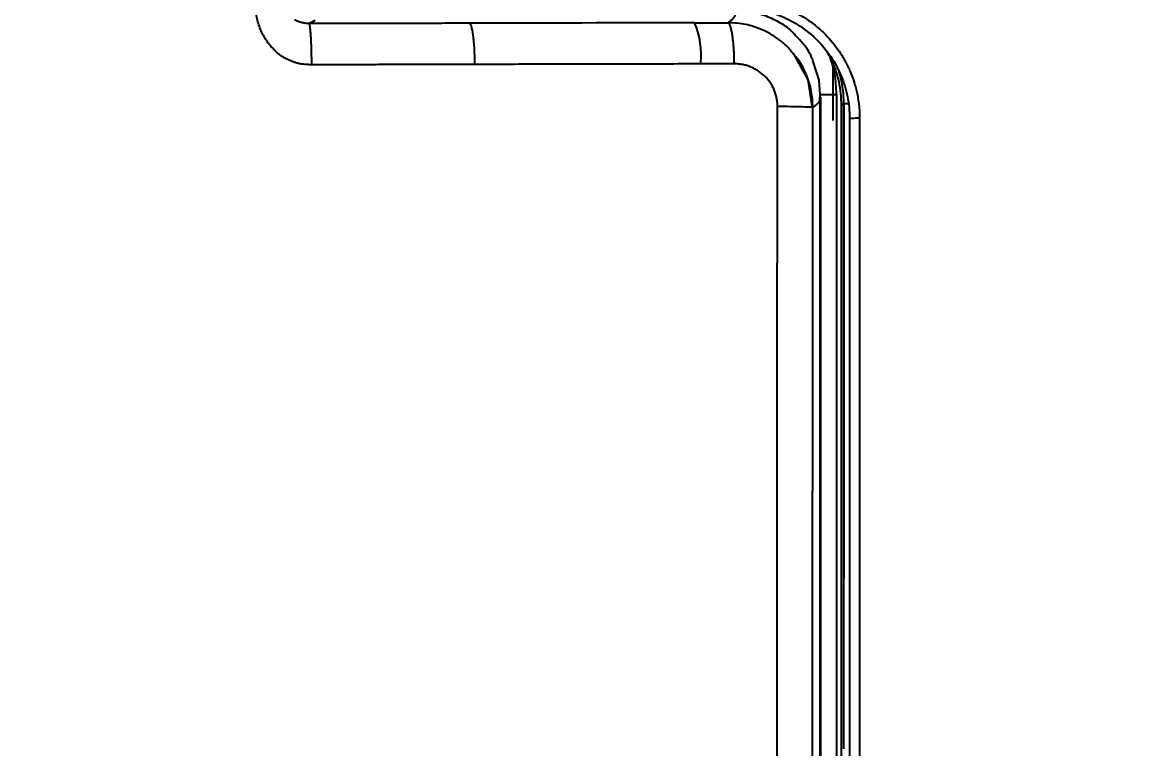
# Model space of a CAD drawing. Extents: x -7692 to 9871, y -72 to 2456.
# Drawn here: x -7371.9 to -7240.9, y 1737.9 to 1823.5 of the extents above; entities that cross this region are included whole.
import ezdxf

# ---------------------------------------------------------------- set-up
doc = ezdxf.new("R2010")
doc.units = 0
doc.header["$LTSCALE"] = 20
doc.header["$MEASUREMENT"] = 0
doc.layers.get('0').update_dxf_attribs({"linetype": 'CONTINUOUS'})
doc.layers.get('DEFPOINTS').update_dxf_attribs({"linetype": 'CONTINUOUS'})
doc.styles.get("Standard").update_dxf_attribs({"font": 'NanumGothic.ttf'})
doc.dimstyles.get("Standard").update_dxf_attribs({"dimtxt": 2.7, "dimasz": 2.5, "dimexe": 1.5, "dimexo": 1.5, "dimgap": 1.5, "dimtad": 1, "dimdec": 0, "dimlfac": 10, "dimzin": 0, "dimdsep": 46, "dimtxsty": 'Standard', "dimcen": 0, "dimclrt": 2, "dimadec": 0, "dimazin": 0, "dimtfac": 1, "dimtdec": 0, "dimtmove": 0, "dimatfit": 3, "dimfxl": 0, "dimtolj": 1, "dimtzin": 0, "dimarcsym": 0})

# ---------------------------------------------------------------- blocks, each defined once
blk = doc.blocks.new('*D40')
at = {"color": 3, "lineweight": -2}
for p, q in [((-7534.92, 1868.66), (-7534.92, 1979.6)), ((-6879.87, 1690.11), (-6879.87, 1979.6)), ((-7514.92, 1974.6), (-6899.87, 1974.6))]:
    blk.add_line(p, q, dxfattribs=at)
at = {"color": 3}
for points in [[(-7514.92, 1977.94), (-7514.92, 1971.27), (-7534.92, 1974.6)], [(-6899.87, 1977.94), (-6899.87, 1971.27), (-6879.87, 1974.6)]]:
    blk.add_solid(points, dxfattribs=at)
at = {"layer": 'DEFPOINTS', "color": 0}
for p in [(-6879.87, 1974.6), (-7534.92, 1867.16), (-6879.87, 1688.61)]:
    blk.add_point(p, dxfattribs=at)
at = {"color": 2, "insert": (-7207.4, 1995.49), "char_height": 20, "attachment_point": 5}
blk.add_mtext('\\A1;655', dxfattribs=at)

msp = doc.modelspace()

# ---------------------------------------------------------------- linework, layer by layer
for p, q in [((-7337.4, 1823.74), (-7338.12, 1823.38)), ((-7276.34, 1811.97), (-7276.34, 1818.6)), ((-7277.82, 1536.76), (-7277.82, 1814.68)), ((-7275.36, 1813.73), (-7275.12, 1813.92)), ((-7275.36, 1537.71), (-7275.36, 1813.73))]:
    msp.add_line(p, q)
at = {"flags": 128}
for points in [[(-7278.77, 1813.42), (-7279.29, 1816.76), (-7280.93, 1819.74), (-7281.11, 1819.89)], [(-7277.86, 1814.48), (-7278.02, 1816.71), (-7278.71, 1818.91)], [(-7275.1, 1813.92), (-7275.11, 1805.81), (-7275.11, 1798.56), (-7275.11, 1792.18), (-7275.11, 1786.65), (-7275.11, 1781.98), (-7275.11, 1778.09), (-7275.11, 1774.32), (-7275.11, 1769.84), (-7275.11, 1765.29), (-7275.11, 1760.65), (-7275.12, 1755.26), (-7275.12, 1752.33)]]:
    msp.add_lwpolyline(points, dxfattribs=at)
msp.add_arc((-7301.32, 1819.73), 9.41, 353.216, 23.436)
for points, knots in [([(-7337.82, 1818.52), (-7337.91, 1818.52), (-7338.1, 1818.53), (-7338.37, 1818.54), (-7338.64, 1818.56), (-7338.89, 1818.59), (-7339.13, 1818.62), (-7339.42, 1818.68), (-7339.74, 1818.77), (-7340.23, 1818.93), (-7341.05, 1819.31), (-7342.09, 1820.05), (-7343.08, 1821.19), (-7343.82, 1822.51), (-7344.21, 1823.69), (-7344.4, 1824.67), (-7344.5, 1825.42), (-7344.55, 1826.05), (-7344.57, 1826.49), (-7344.58, 1826.75), (-7344.58, 1826.87), (-7344.58, 1826.93)], [0, 0, 0, 0, 0.02347, 0.046107, 0.067935, 0.088981, 0.109276, 0.128852, 0.160506, 0.192967, 0.256618, 0.382284, 0.506345, 0.626599, 0.752187, 0.811846, 0.87566, 0.937769, 0.968886, 0.985061, 1, 1, 1, 1]), ([(-7287.42, 1825.22), (-7286.57, 1825.22), (-7285.73, 1825.14), (-7284.07, 1824.81), (-7283.25, 1824.56), (-7280.91, 1823.6), (-7279.47, 1822.64), (-7277.05, 1820.25), (-7276.08, 1818.8), (-7275.09, 1816.44), (-7274.84, 1815.61), (-7274.5, 1813.94), (-7274.42, 1813.08), (-7274.42, 1812.22)], [0, 0, 0, 0, 0.125, 0.125, 0.25, 0.25, 0.5, 0.5, 0.75, 0.75, 0.875, 0.875, 1, 1, 1, 1]), ([(-7287.26, 1826.25), (-7287.14, 1826.25), (-7286.9, 1826.25), (-7286.53, 1826.23), (-7286.17, 1826.21), (-7285.68, 1826.17), (-7285.08, 1826.09), (-7284.14, 1825.92), (-7282.99, 1825.61), (-7281.66, 1825.11), (-7280.41, 1824.49), (-7278.89, 1823.55), (-7277.22, 1822.14), (-7275.82, 1820.44), (-7274.91, 1818.94), (-7274.4, 1817.88), (-7274.03, 1816.93), (-7273.79, 1816.18), (-7273.6, 1815.46), (-7273.46, 1814.81), (-7273.36, 1814.17), (-7273.28, 1813.53), (-7273.24, 1812.89), (-7273.23, 1812.46), (-7273.23, 1812.25)], [0, 0, 0, 0, 0.016779, 0.0335448, 0.0503087, 0.0670817, 0.1002092, 0.1329445, 0.1980347, 0.2639917, 0.327346, 0.3884425, 0.5071814, 0.6249355, 0.6852107, 0.7459184, 0.7842405, 0.8224857, 0.8535738, 0.8842677, 0.91303, 0.9418636, 0.9708325, 1, 1, 1, 1]), ([(-7338.12, 1823.38), (-7338.18, 1823.38), (-7338.29, 1823.38), (-7338.51, 1823.4), (-7338.7, 1823.42), (-7338.89, 1823.46), (-7339.03, 1823.49), (-7339.17, 1823.53), (-7339.34, 1823.59), (-7339.57, 1823.67), (-7339.74, 1823.76), (-7339.84, 1823.81)], [0, 0, 0, 0, 0.093004, 0.180363, 0.340691, 0.399093, 0.494879, 0.578352, 0.652783, 0.791638, 1, 1, 1, 1]), ([(-7288.76, 1823.48), (-7288.71, 1823.51), (-7288.62, 1823.58), (-7288.49, 1823.67), (-7288.38, 1823.76), (-7288.27, 1823.85), (-7288.18, 1823.94), (-7288.1, 1824.03), (-7288.02, 1824.12), (-7287.96, 1824.21), (-7287.91, 1824.3), (-7287.87, 1824.39), (-7287.84, 1824.48), (-7287.83, 1824.57), (-7287.82, 1824.66), (-7287.82, 1824.75), (-7287.83, 1824.81), (-7287.84, 1824.84)], [0, 0, 0, 0, 0.066671, 0.13334, 0.200008, 0.266674, 0.333339, 0.400004, 0.466668, 0.533332, 0.599996, 0.666661, 0.733326, 0.799992, 0.86666, 0.933329, 1, 1, 1, 1]), ([(-7280.83, 1822.02), (-7280.95, 1822.15), (-7281.52, 1822.8), (-7282.76, 1823.58), (-7284.45, 1824.38), (-7286.15, 1824.8), (-7287.28, 1824.83), (-7287.84, 1824.84)], [0, 0, 0, 0, 0.057482, 0.28479, 0.518682, 0.758029, 1, 1, 1, 1]), ([(-7319.22, 1823.41), (-7319.77, 1823.41), (-7320.85, 1823.41), (-7322.48, 1823.4), (-7324.12, 1823.4), (-7325.75, 1823.4), (-7327.39, 1823.39), (-7329.02, 1823.39), (-7330.62, 1823.39), (-7332.55, 1823.39), (-7334.23, 1823.38), (-7335.7, 1823.38), (-7336.42, 1823.38), (-7336.97, 1823.38), (-7337.4, 1823.38), (-7337.78, 1823.38), (-7338.03, 1823.38), (-7338.12, 1823.38)], [0, 0, 0, 0, 0.086585, 0.173169, 0.259753, 0.346338, 0.432922, 0.519506, 0.60609, 0.686092, 0.825965, 0.872184, 0.918408, 0.939882, 0.960527, 0.985442, 1, 1, 1, 1]), ([(-7337.82, 1818.52), (-7337.82, 1818.6), (-7337.82, 1818.74), (-7337.82, 1818.95), (-7337.82, 1819.16), (-7337.82, 1819.37), (-7337.83, 1819.56), (-7337.83, 1819.75), (-7337.83, 1819.93), (-7337.84, 1820.11), (-7337.84, 1820.28), (-7337.84, 1820.43), (-7337.85, 1820.58), (-7337.85, 1820.72), (-7337.86, 1820.86), (-7337.86, 1820.98), (-7337.87, 1821.1), (-7337.87, 1821.2), (-7337.88, 1821.3), (-7337.88, 1821.39), (-7337.88, 1821.48), (-7337.89, 1821.55), (-7337.89, 1821.62), (-7337.9, 1821.68), (-7337.9, 1821.74), (-7337.9, 1821.79), (-7337.9, 1821.83), (-7337.91, 1821.86), (-7337.91, 1821.89), (-7337.91, 1821.92), (-7337.92, 1822.05), (-7337.93, 1822.27), (-7337.96, 1822.57), (-7337.98, 1822.82), (-7338.01, 1823.02), (-7338.04, 1823.18), (-7338.07, 1823.29), (-7338.09, 1823.36), (-7338.11, 1823.37), (-7338.12, 1823.38)], [0, 0, 0, 0, 0.028636, 0.0568132, 0.0844715, 0.1115535, 0.1380046, 0.1637735, 0.1888124, 0.2130771, 0.236527, 0.2591253, 0.2808389, 0.3016383, 0.3214971, 0.3403927, 0.3583053, 0.3752179, 0.3911163, 0.4059884, 0.4198244, 0.4326165, 0.4443581, 0.4550445, 0.4646718, 0.4732371, 0.4807386, 0.4871748, 0.4925448, 0.496848, 0.5000841, 0.5654352, 0.6305472, 0.6951037, 0.7588045, 0.8213732, 0.8825637, 0.9421642, 1, 1, 1, 1]), ([(-7318.58, 1818.55), (-7318.58, 1819.13), (-7318.6, 1819.75), (-7318.66, 1820.93), (-7318.71, 1821.5), (-7318.84, 1822.44), (-7318.91, 1822.81), (-7319.07, 1823.29), (-7319.15, 1823.4), (-7319.22, 1823.41)], [0, 0, 0, 0, 0.25, 0.25, 0.5, 0.5, 0.75, 0.75, 1, 1, 1, 1]), ([(-7292.69, 1823.47), (-7292.03, 1823.48), (-7290.72, 1823.48), (-7289.41, 1823.48), (-7288.76, 1823.48)], [0, 0, 0, 0, 0.49989, 1, 1, 1, 1]), ([(-7288, 1818.63), (-7288, 1818.71), (-7288, 1818.86), (-7288.01, 1819.1), (-7288.01, 1819.36), (-7288.02, 1819.62), (-7288.03, 1819.89), (-7288.05, 1820.17), (-7288.07, 1820.46), (-7288.09, 1820.75), (-7288.11, 1821.04), (-7288.14, 1821.33), (-7288.18, 1821.62), (-7288.21, 1821.9), (-7288.25, 1822.17), (-7288.3, 1822.42), (-7288.35, 1822.65), (-7288.4, 1822.86), (-7288.46, 1823.04), (-7288.51, 1823.2), (-7288.57, 1823.32), (-7288.63, 1823.41), (-7288.7, 1823.47), (-7288.74, 1823.48), (-7288.76, 1823.48)], [0, 0, 0, 0, 0.030182, 0.062004, 0.095501, 0.130701, 0.167623, 0.206275, 0.246652, 0.288734, 0.332484, 0.377846, 0.424745, 0.473081, 0.522735, 0.573565, 0.62541, 0.678087, 0.731399, 0.785138, 0.839086, 0.893024, 0.946732, 1, 1, 1, 1]), ([(-7281.11, 1819.88), (-7281.29, 1820.11), (-7281.72, 1820.67), (-7282.61, 1821.41), (-7283.68, 1822.15), (-7285.03, 1822.81), (-7286.73, 1823.36), (-7288.05, 1823.44), (-7288.76, 1823.48)], [0, 0, 0, 0, 0.099824, 0.242002, 0.391807, 0.549224, 0.756138, 1, 1, 1, 1]), ([(-7278.71, 1818.91), (-7278.74, 1819), (-7278.99, 1819.78), (-7279.72, 1820.87), (-7280.5, 1821.67), (-7280.83, 1822.02)], [0, 0, 0, 0, 0.063528, 0.593535, 1, 1, 1, 1]), ([(-7278.74, 1813.5), (-7278.78, 1814.15), (-7278.85, 1815.46), (-7279.45, 1817.32), (-7280.2, 1818.83), (-7280.87, 1819.6), (-7281.11, 1819.88)], [0, 0, 0, 0, 0.280972, 0.562701, 0.839099, 1, 1, 1, 1]), ([(-7275.36, 1813.73), (-7275.41, 1814.66), (-7275.5, 1816.08), (-7276.02, 1817.86), (-7276.49, 1819.06), (-7276.89, 1819.77), (-7277.06, 1820.07)], [0, 0, 0, 0, 0.4068771, 0.6172451, 0.8339131, 1, 1, 1, 1]), ([(-7291.97, 1818.62), (-7293.39, 1818.61), (-7296.25, 1818.61), (-7300.58, 1818.6), (-7304.97, 1818.59), (-7309.44, 1818.58), (-7313.99, 1818.57), (-7317.04, 1818.56), (-7318.58, 1818.55)], [0, 0, 0, 0, 0.1599723, 0.3226224, 0.4879502, 0.6559557, 0.826639, 1, 1, 1, 1]), ([(-7282.92, 1813.64), (-7282.92, 1813.7), (-7282.92, 1813.83), (-7282.93, 1814.03), (-7282.95, 1814.23), (-7282.98, 1814.42), (-7283.03, 1814.71), (-7283.13, 1815.1), (-7283.3, 1815.56), (-7283.51, 1816.01), (-7283.86, 1816.57), (-7284.39, 1817.21), (-7285.04, 1817.72), (-7285.61, 1818.06), (-7286.06, 1818.26), (-7286.53, 1818.43), (-7286.96, 1818.53), (-7287.34, 1818.59), (-7287.67, 1818.62), (-7287.89, 1818.63), (-7288, 1818.63)], [0, 0, 0, 0, 0.024948, 0.049791, 0.07457, 0.099325, 0.124097, 0.186083, 0.248228, 0.310324, 0.372605, 0.4972, 0.622232, 0.684939, 0.747839, 0.81074, 0.873794, 0.915845, 0.957857, 1, 1, 1, 1]), ([(-7275.96, 1815.02), (-7275.99, 1815.83), (-7276.07, 1817.44), (-7276.55, 1818.93), (-7276.79, 1819.68)], [0, 0, 0, 0, 0.502872, 1, 1, 1, 1]), ([(-7318.58, 1818.55), (-7319.14, 1818.55), (-7320.31, 1818.55), (-7322.1, 1818.55), (-7324, 1818.54), (-7325.99, 1818.54), (-7328.07, 1818.54), (-7330.02, 1818.53), (-7331.79, 1818.53), (-7333.1, 1818.53), (-7333.99, 1818.53), (-7334.51, 1818.53), (-7334.91, 1818.52), (-7335.35, 1818.52), (-7335.8, 1818.53), (-7336.24, 1818.53), (-7336.66, 1818.53), (-7337.09, 1818.52), (-7337.47, 1818.52), (-7337.72, 1818.52), (-7337.82, 1818.52)], [0, 0, 0, 0, 0.088598, 0.182162, 0.280693, 0.384191, 0.492656, 0.606087, 0.687348, 0.768609, 0.810431, 0.825962, 0.849071, 0.872181, 0.895292, 0.918403, 0.941658, 0.960525, 0.985441, 1, 1, 1, 1]), ([(-7275.74, 1817.89), (-7275.56, 1817.25), (-7275.2, 1815.99), (-7275.15, 1814.6), (-7275.12, 1813.92)], [0, 0, 0, 0, 0.506638, 1, 1, 1, 1]), ([(-7277.9, 1815.02), (-7277.9, 1815.02), (-7277.9, 1815.02), (-7277.88, 1815.02), (-7277.86, 1815.02), (-7277.82, 1815.02), (-7277.78, 1815.02), (-7277.72, 1815.02), (-7277.66, 1815.02), (-7277.58, 1815.02), (-7277.49, 1815.02), (-7277.4, 1815.02), (-7277.29, 1815.02), (-7277.17, 1815.02), (-7277.05, 1815.02), (-7276.91, 1815.02), (-7276.77, 1815.02), (-7276.62, 1815.02), (-7276.46, 1815.02), (-7276.3, 1815.02), (-7276.13, 1815.02), (-7276.01, 1815.02), (-7275.96, 1815.02)], [0, 0, 0, 0, 0.048465, 0.097392, 0.146738, 0.196457, 0.2465, 0.296818, 0.347359, 0.398069, 0.448894, 0.49978, 0.55067, 0.601509, 0.652242, 0.702815, 0.753174, 0.803266, 0.853043, 0.902454, 0.951455, 1, 1, 1, 1]), ([(-7275.96, 1815.02), (-7275.95, 1814.62), (-7275.95, 1813.76), (-7275.94, 1812.38), (-7275.94, 1810.79), (-7275.95, 1808.89), (-7275.96, 1806.19), (-7275.96, 1801.74), (-7275.95, 1795.73), (-7275.96, 1782.57), (-7275.96, 1768.71), (-7275.96, 1741.23), (-7275.96, 1706.31), (-7275.96, 1662.19), (-7275.96, 1621.81), (-7275.96, 1592.86), (-7275.96, 1571.61), (-7275.96, 1560.66), (-7275.96, 1552.31), (-7275.96, 1547.68), (-7275.95, 1544.02), (-7275.95, 1541.31), (-7275.94, 1538.73), (-7275.95, 1537.09), (-7275.96, 1536.42)], [0, 0, 0, 0, 0.004277, 0.00926, 0.014948, 0.021342, 0.029684, 0.04411, 0.069247, 0.094386, 0.185853, 0.218476, 0.390216, 0.561956, 0.693497, 0.825038, 0.87369, 0.922341, 0.942955, 0.963568, 0.972218, 0.982372, 0.992751, 1, 1, 1, 1]), ([(-7282.92, 1537.8), (-7282.92, 1540.22), (-7282.92, 1545.04), (-7282.93, 1552.28), (-7282.93, 1559.53), (-7282.94, 1566.77), (-7282.94, 1574.02), (-7282.95, 1581.27), (-7282.95, 1588.52), (-7282.95, 1595.78), (-7282.96, 1603.03), (-7282.96, 1610.29), (-7282.96, 1617.55), (-7282.97, 1624.82), (-7282.97, 1632.08), (-7282.97, 1639.35), (-7282.97, 1646.62), (-7282.97, 1653.89), (-7282.97, 1661.17), (-7282.97, 1668.44), (-7282.97, 1677.9), (-7282.97, 1689.55), (-7282.97, 1703.36), (-7282.97, 1717.18), (-7282.96, 1730.98), (-7282.96, 1744.78), (-7282.95, 1758.56), (-7282.95, 1772.34), (-7282.94, 1786.12), (-7282.93, 1799.88), (-7282.92, 1809.05), (-7282.92, 1813.64)], [0, 0, 0, 0, 0.026247, 0.052502, 0.078764, 0.105034, 0.131312, 0.157597, 0.18389, 0.210191, 0.236499, 0.262814, 0.289138, 0.315469, 0.341808, 0.368154, 0.394508, 0.420869, 0.447239, 0.473616, 0.5, 0.550122, 0.600218, 0.650286, 0.700326, 0.75034, 0.800326, 0.850285, 0.900217, 0.950122, 1, 1, 1, 1]), ([(-7282.92, 1813.64), (-7282.39, 1813.63), (-7281.29, 1813.62), (-7279.93, 1813.59), (-7279.02, 1813.55), (-7278.88, 1813.52), (-7278.82, 1813.51)], [0, 0, 0, 0, 0.252028, 0.523317, 0.798546, 1, 1, 1, 1]), ([(-7278.74, 1813.5), (-7278.37, 1813.75), (-7277.9, 1814.08), (-7277.92, 1814.4), (-7277.93, 1814.48)], [0, 0, 0, 0, 0.778923, 1, 1, 1, 1]), ([(-7275.12, 1813.92), (-7275.12, 1812.61), (-7275.12, 1809.55), (-7275.12, 1803.41), (-7275.12, 1792.3), (-7275.12, 1776.55), (-7275.13, 1760.63), (-7275.13, 1749.25), (-7275.14, 1742.72), (-7275.14, 1739.44), (-7275.14, 1737.9)], [0, 0, 0, 0, 0.051755, 0.120639, 0.242509, 0.489917, 0.742367, 0.870539, 0.939121, 1, 1, 1, 1]), ([(-7274.59, 1813.91), (-7274.64, 1813.91), (-7274.83, 1813.91), (-7275.05, 1813.92), (-7275.09, 1813.92), (-7275.12, 1813.92)], [0, 0, 0, 0, 0.143743, 0.570468, 1, 1, 1, 1]), ([(-7274.42, 1812.22), (-7274.42, 1812.23), (-7274.38, 1812.23), (-7274.24, 1812.24), (-7274.15, 1812.24), (-7273.96, 1812.24), (-7273.84, 1812.25), (-7273.55, 1812.25), (-7273.39, 1812.25), (-7273.23, 1812.25)], [0, 0, 0, 0, 0.25, 0.25, 0.5, 0.5, 0.75, 0.75, 1, 1, 1, 1]), ([(-7273.23, 1812.25), (-7273.23, 1809.86), (-7273.23, 1805.09), (-7273.23, 1797.94), (-7273.23, 1790.78), (-7273.23, 1783.62), (-7273.23, 1776.45), (-7273.23, 1769.28), (-7273.23, 1762.1), (-7273.23, 1754.92), (-7273.23, 1747.74), (-7273.23, 1740.56), (-7273.23, 1733.37), (-7273.23, 1726.17), (-7273.23, 1718.98), (-7273.23, 1711.78), (-7273.23, 1704.57), (-7273.23, 1697.36), (-7273.23, 1690.15), (-7273.23, 1682.94), (-7273.23, 1673.56), (-7273.23, 1662.01), (-7273.23, 1648.32), (-7273.23, 1634.63), (-7273.23, 1620.96), (-7273.23, 1607.3), (-7273.23, 1593.65), (-7273.23, 1580.02), (-7273.23, 1566.4), (-7273.23, 1552.79), (-7273.23, 1543.72), (-7273.23, 1539.19)], [0, 0, 0, 0, 0.0262, 0.052412, 0.078638, 0.104876, 0.131127, 0.157392, 0.183669, 0.209959, 0.236261, 0.262577, 0.288906, 0.315247, 0.341602, 0.367969, 0.394349, 0.420742, 0.447148, 0.473567, 0.499999, 0.550207, 0.600369, 0.650485, 0.700554, 0.750577, 0.800554, 0.850485, 0.900369, 0.950208, 1, 1, 1, 1])]:
    msp.add_open_spline(points, degree=3, knots=knots)
for points, degree in [([(-7292.69, 1823.47), (-7301.52, 1823.45), (-7310.37, 1823.43), (-7319.22, 1823.41)], 3), ([(-7288, 1818.63), (-7289.32, 1818.63), (-7290.65, 1818.62), (-7291.97, 1818.62)], 3), ([(-7277.93, 1814.48), (-7277.92, 1814.68)], 1), ([(-7277.9, 1536.42), (-7277.9, 1629.29), (-7277.9, 1722.15), (-7277.9, 1815.02)], 3), ([(-7278.82, 1813.51), (-7278.74, 1813.5)], 1), ([(-7278.74, 1537.94), (-7278.81, 1629.77), (-7278.81, 1721.67), (-7278.74, 1813.5)], 3), ([(-7274.42, 1812.22), (-7274.42, 1721.25), (-7274.42, 1630.2), (-7274.42, 1539.22)], 3)]:
    msp.add_open_spline(points, degree=degree)

# ---------------------------------------------------------------- dimensions: what is measured, and where the dimension line sits
dim = msp.add_linear_dim(base=(-6879.87, 1974.6), p1=(-7534.92, 1867.16), p2=(-6879.87, 1688.61), angle=180, dimstyle='Standard', override={"dimtxt": 20, "dimasz": 20, "dimexe": 5, "dimgap": 10, "dimlfac": 1, "dimzin": 8, "dimclrd": 3, "dimclre": 3, "dimazin": 2})
dim.commit()
dim.dimension.update_dxf_attribs({"geometry": '*D40', "text_midpoint": (-7207.4, 1995.49)})

doc.saveas('drawing.dxf')
